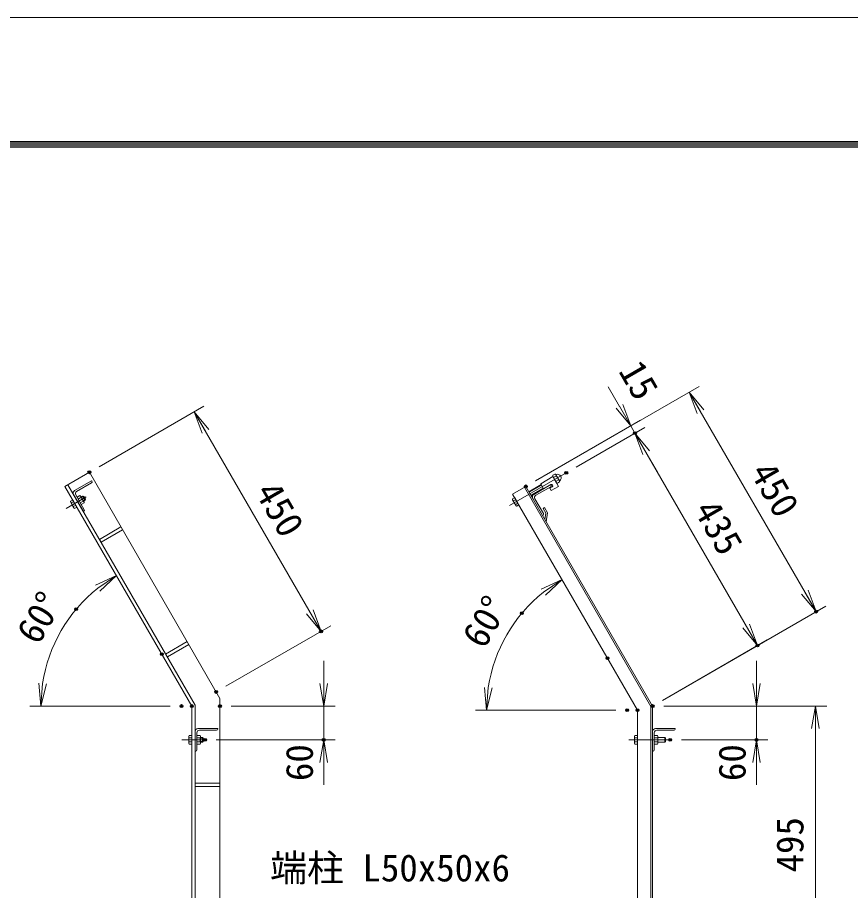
# Model space of a CAD drawing. Units: millimetres at full size. Extents: x -4200 to 4200, y -2970 to 2970.
# Drawn here: x -393 to 1085, y 1421 to 2970 of the extents above; entities that cross this region are included whole.
import ezdxf
from ezdxf.enums import TextEntityAlignment as Align

# ---------------------------------------------------------------- set-up
doc = ezdxf.new("R2010")
doc.units = ezdxf.units.MM
doc.header["$LTSCALE"] = 10
doc.header["$PDMODE"] = 32
doc.header["$PDSIZE"] = 5
doc.linetypes.add('USER1', pattern=[50.8, 31.75, -6.35, 6.35, -6.35])
for name, color, linetype, lineweight in [('0-0_D-STR1', 1, 'Continuous', 18), ('0-1_D-BMK', 2, 'USER1', 13), ('0-2_D-STR-DIM', 7, 'Continuous', 13), ('0-3_D-STR3', 3, 'Continuous', 13), ('0-7_0', 7, 'Continuous', 18), ('0-B_D-STR-TXT', 7, 'Continuous', 13), ('0-C_D-TTL', 7, 'Continuous', 18)]:
    doc.layers.add(name, color=color, linetype=linetype, lineweight=lineweight)
doc.layers.add('0-8_Defpoints', color=7, linetype='Continuous')
doc.styles.add('ＭＳ ゴシック', font='')
doc.styles.get('ＭＳ ゴシック').set_extended_font_data('MS Gothic')

# ---------------------------------------------------------------- blocks, each defined once
blk = doc.blocks.new('_Open')
at = {"layer": '0-7_0'}
blk.add_line((-10, 1.667), (0, 0), dxfattribs=at)
blk.add_lwpolyline([(-10, -1.667), (0, 0), (-10, 0)], dxfattribs=at)

msp = doc.modelspace()

# ---------------------------------------------------------------- linework, layer by layer
at = {"layer": '0-0_D-STR1'}
for p, q in [((-265.09, 2162.87), (-308.39, 2137.87)), ((-265.09, 2162.87), (-33.39, 1761.56)), ((-77.39, 1749.77), (-303.2, 2140.87)), ((-261.06, 2147.88), (-291.37, 2130.38)), ((-261.29, 2144.28), (-287.7, 2129.03)), ((-260.56, 2147.02), (-261.06, 2147.88)), ((553.67, 2140.99), (523.36, 2123.49)), ((554.17, 2140.12), (553.67, 2140.99)), ((-83.39, 1748.16), (-308.39, 2137.87)), ((-293.2, 2123.55), (-275.7, 2093.24)), ((-289.35, 2122.89), (-274.1, 2096.47)), ((509.28, 2137.87), (485.9, 2124.37)), ((485.9, 2124.37), (707.28, 1740.93)), ((506.68, 2136.37), (731.28, 1747.36)), ((509.28, 2137.87), (734.28, 1748.16)), ((553.44, 2137.39), (527.02, 2122.14)), ((521.53, 2116.65), (539.03, 2086.34)), ((525.38, 2115.99), (540.63, 2089.58)), ((-274.83, 2093.74), (-275.7, 2093.24)), ((539.9, 2098.83), (542.5, 2100.33)), ((539.9, 2098.83), (544.84, 2090.28)), ((542.5, 2100.33), (548, 2090.81)), ((539.89, 2086.84), (539.03, 2086.34)), ((544.84, 2090.28), (543.3, 2078.94)), ((543.3, 2078.94), (545.59, 2074.98)), ((548, 2090.81), (545.59, 2074.98)), ((-77.39, 1749.77), (-77.39, -411.84)), ((707.28, -411.84), (707.28, 1740.93)), ((731.28, -411.84), (731.28, 1747.36)), ((734.28, -411.84), (734.28, 1748.16)), ((-37.39, 1708.16), (-72.39, 1708.16)), ((-39.39, 1705.16), (-69.89, 1705.16)), ((-37.39, 1707.16), (-37.39, 1708.16)), ((739.28, 1708.16), (774.28, 1708.16)), ((741.78, 1705.16), (772.28, 1705.16)), ((774.28, 1707.16), (774.28, 1708.16)), ((-77.39, 1703.16), (-77.39, 1668.16)), ((-74.39, 1700.66), (-74.39, 1670.16)), ((734.28, 1668.16), (734.28, 1703.16)), ((737.28, 1670.16), (737.28, 1700.66)), ((-76.39, 1668.16), (-77.39, 1668.16)), ((735.28, 1668.16), (734.28, 1668.16)), ((734.28, 1659.5), (734.28, 1654.93))]:
    msp.add_line(p, q, dxfattribs=at)
msp.add_lwpolyline([(-83.39, 1748.16), (-83.39, -411.84), (-33.39, -411.84), (-33.39, 1761.56)], dxfattribs=at)
for centre, radius, start, end in [((-262.29, 2146.02), 2, 300, 30), ((552.44, 2139.12), 2, 300, 30), ((-288.87, 2126.05), 5, 120, 210), ((-285.45, 2125.14), 4.5, 120, 210), ((525.86, 2119.15), 5, 120, 210), ((529.27, 2118.24), 4.5, 120, 210), ((-275.83, 2095.47), 2, 300, 30), ((538.89, 2088.58), 2, 300, 30), ((-72.39, 1703.16), 5, 90, 180), ((-69.89, 1700.66), 4.5, 90, 180), ((-39.39, 1707.16), 2, 270, 0), ((739.28, 1703.16), 5, 90, 180), ((741.78, 1700.66), 4.5, 90, 180), ((772.28, 1707.16), 2, 270, 0), ((-76.39, 1670.16), 2, 270, 0), ((735.28, 1670.16), 2, 270, 0)]:
    msp.add_arc(centre, radius, start, end, dxfattribs=at)
at = {"layer": '0-1_D-BMK'}
for p, q in [((581.07, 2162), (480.41, 2103.88)), ((-270.54, 2119.31), (-306.05, 2098.81)), ((-59.89, 1688.16), (-100.89, 1688.16)), ((765.28, 1688.16), (692.28, 1688.16))]:
    msp.add_line(p, q, dxfattribs=at)
at = {"layer": '0-2_D-STR-DIM'}
for p, q in [((526.6, 2147.87), (816.6, 2315.31)), ((675.36, 2279.95), (655.36, 2314.59)), ((799.28, 2305.31), (1024.28, 1915.6)), ((-247.77, 2172.87), (-61.69, 2280.31)), ((-79.01, 2270.31), (145.99, 1880.6)), ((526.6, 2147.87), (712.68, 2255.31)), ((598.39, 2172), (720.18, 2242.32)), ((598.39, 2172), (720.18, 2242.32)), ((695.36, 2245.31), (702.86, 2232.32)), ((702.86, 2232.32), (920.36, 1855.6)), ((722.86, 2197.68), (742.86, 2163.03)), ((-146.52, 1857.49), (-227.17, 1997.19)), ((644.16, 1850.25), (563.5, 1989.95)), ((751.6, 1758.16), (1041.6, 1925.6)), ((-22.77, 1783.16), (163.31, 1890.6)), ((751.6, 1758.16), (937.68, 1865.6)), ((150.76, 1788.16), (150.76, 1828.16)), ((918.44, 1788.16), (918.44, 1828.16)), ((-121.52, 1748.16), (-370.94, 1748.16)), ((-13.39, 1748.16), (170.76, 1748.16)), ((150.76, 1748.16), (150.76, 1688.16)), ((669.15, 1740.93), (419.73, 1740.93)), ((754.28, 1748.16), (1043.04, 1748.16)), ((754.28, 1748.16), (938.44, 1748.16)), ((918.44, 1748.16), (918.44, 1688.16)), ((1023.04, 1748.16), (1023.04, 1253.16)), ((-39.89, 1688.16), (170.76, 1688.16)), ((785.28, 1688.16), (938.44, 1688.16)), ((150.76, 1648.16), (150.76, 1608.16)), ((918.44, 1648.16), (918.44, 1608.16))]:
    msp.add_line(p, q, dxfattribs=at)
for centre in [(-83.39, 1748.16), (707.28, 1740.93)]:
    msp.add_arc(centre, 267.55, 128.57404, 171.42596, dxfattribs=at)
at = {"layer": '0-3_D-STR3'}
for p, q in [((557.3, 2155.2), (535.65, 2142.7)), ((557.11, 2157.52), (561.01, 2159.77)), ((557.18, 2155.41), (563.35, 2144.71)), ((557.18, 2155.41), (563.35, 2144.71)), ((557.3, 2155.2), (567.3, 2137.88)), ((563.03, 2156.26), (559.14, 2154.01)), ((562.81, 2158.66), (568.98, 2147.96)), ((562.81, 2158.66), (568.98, 2147.96)), ((514.78, 2128.35), (536.65, 2140.97)), ((515.15, 2127.7), (537.02, 2140.32)), ((535.65, 2142.7), (540.9, 2133.61)), ((553.67, 2140.99), (540.9, 2133.61)), ((567.08, 2149.25), (563.19, 2147)), ((565.21, 2143.49), (569.11, 2145.74)), ((518.4, 2122.07), (540.27, 2134.69)), ((518.78, 2121.42), (540.65, 2134.04)), ((555.92, 2137.09), (551.81, 2134.71)), ((551.81, 2134.71), (554.31, 2130.38)), ((567.3, 2137.88), (554.31, 2130.38)), ((-294.65, 2114.06), (-298.63, 2111.76)), ((-298.63, 2110.37), (-298.63, 2111.76)), ((-298.63, 2110.37), (-292.33, 2099.46)), ((-292.77, 2110.81), (-296.76, 2108.51)), ((-294.65, 2114.06), (-287.14, 2101.06)), ((-286.85, 2118.56), (-281.85, 2121.45)), ((-279.35, 2105.56), (-286.85, 2118.56)), ((-284.98, 2115.31), (-279.98, 2118.2)), ((-281.85, 2121.45), (-280.6, 2120.72)), ((-281.22, 2108.81), (-276.22, 2111.7)), ((-274.35, 2109.9), (-280.6, 2120.72)), ((-279.47, 2118.78), (-276.61, 2120.43)), ((-279.35, 2105.56), (-274.35, 2108.45)), ((-279.1, 2118.13), (-275.59, 2120.15)), ((-276.61, 2120.43), (-274.97, 2119.99)), ((-275.85, 2112.5), (-272.34, 2114.52)), ((-275.47, 2111.85), (-272.61, 2113.5)), ((-274.97, 2119.99), (-272.17, 2115.14)), ((-274.35, 2108.45), (-274.35, 2109.9)), ((489.64, 2117.88), (485.66, 2115.58)), ((485.66, 2114.19), (485.66, 2115.58)), ((485.66, 2114.19), (491.96, 2103.28)), ((491.52, 2114.63), (487.53, 2112.33)), ((489.64, 2117.88), (497.15, 2104.88)), ((495.27, 2108.13), (491.28, 2105.83)), ((-289.02, 2104.31), (-293.01, 2102.01)), ((-292.33, 2099.46), (-291.13, 2098.76)), ((-287.14, 2101.06), (-291.13, 2098.76)), ((491.96, 2103.28), (493.16, 2102.58)), ((497.15, 2104.88), (493.16, 2102.58)), ((-209.09, 2065.88), (-247.2, 2043.88)), ((-206.09, 2060.68), (-244.2, 2038.68)), ((-91.59, 1862.36), (-129.7, 1840.36)), ((-88.59, 1857.17), (-126.7, 1835.17)), ((-88.69, 1694.46), (-88, 1695.67)), ((-88.69, 1694.46), (-88.69, 1681.86)), ((-83.39, 1695.67), (-88, 1695.67)), ((-83.39, 1691.91), (-88, 1691.91)), ((-83.39, 1695.67), (-83.39, 1680.66)), ((-74.39, 1695.67), (-68.62, 1695.67)), ((-74.39, 1680.66), (-74.39, 1695.67)), ((-74.39, 1691.91), (-68.62, 1691.91)), ((-68.62, 1695.67), (-67.89, 1694.41)), ((-67.89, 1681.91), (-67.89, 1694.41)), ((-67.89, 1692.16), (-64.59, 1692.16)), ((-67.89, 1691.41), (-63.84, 1691.41)), ((-64.59, 1692.16), (-63.39, 1690.96)), ((-63.39, 1690.96), (-63.39, 1685.36)), ((701.98, 1694.46), (702.67, 1695.67)), ((701.98, 1694.46), (701.98, 1681.86)), ((707.28, 1695.67), (702.67, 1695.67)), ((707.28, 1691.91), (702.67, 1691.91)), ((707.28, 1695.67), (707.28, 1680.66)), ((737.28, 1695.67), (743.05, 1695.67)), ((737.28, 1680.66), (737.28, 1695.67)), ((737.28, 1691.91), (743.05, 1691.91)), ((743.05, 1695.67), (743.78, 1694.41)), ((743.78, 1681.91), (743.78, 1694.41)), ((743.78, 1692.16), (756.08, 1692.16)), ((756.08, 1692.16), (757.28, 1690.96)), ((756.08, 1692.16), (756.08, 1684.16)), ((757.28, 1690.96), (757.28, 1685.36)), ((-88.69, 1681.86), (-88, 1680.66)), ((-83.39, 1684.41), (-88, 1684.41)), ((-83.39, 1680.66), (-88, 1680.66)), ((-74.39, 1684.41), (-68.62, 1684.41)), ((-74.39, 1680.66), (-68.62, 1680.66)), ((-68.62, 1680.66), (-67.89, 1681.91)), ((-67.89, 1684.91), (-63.84, 1684.91)), ((-67.89, 1684.16), (-64.59, 1684.16)), ((701.98, 1681.86), (702.67, 1680.66)), ((707.28, 1684.41), (702.67, 1684.41)), ((707.28, 1680.66), (702.67, 1680.66)), ((737.28, 1684.41), (743.05, 1684.41)), ((737.28, 1680.66), (743.05, 1680.66)), ((743.05, 1680.66), (743.78, 1681.91)), ((743.78, 1684.16), (756.08, 1684.16)), ((756.08, 1684.16), (757.28, 1685.36)), ((-33.39, 1611.16), (-77.39, 1611.16)), ((-33.39, 1605.16), (-77.39, 1605.16))]:
    msp.add_line(p, q, dxfattribs=at)
for points in [[(-276.61, 2120.43), (-272.61, 2113.5), (-272.17, 2115.14)], [(-64.59, 1692.16), (-64.59, 1684.16), (-63.39, 1685.36)]]:
    msp.add_lwpolyline(points, dxfattribs=at)
for centre, radius, start, end in [((559.46, 2156.54), 2.54, 157.21089, 262.78911), ((567.83, 2154.36), 8.7, 182.26063, 237.73937), ((560.69, 2157.25), 2.54, 337.21089, 82.78911), ((562.78, 2159.46), 0.5, 219.83916, 292.83194), ((565.49, 2153.01), 6.5, 307.16806, 112.83194), ((558.39, 2148.91), 8.7, 2.26063, 57.73937), ((554.79, 2139.04), 2.25, 300, 120), ((565.54, 2146.02), 2.55, 157.42505, 262.57495), ((566.75, 2146.72), 2.55, 337.42505, 82.57495), ((569.72, 2147.43), 0.5, 127.16806, 193.42019), ((-295.32, 2111.51), 3.32, 175.61585, 244.38415), ((-284.63, 2111.18), 12.42, 192.4121, 227.5879), ((-283.29, 2118.45), 3.32, 355.61586, 64.38414), ((-288.35, 2109.03), 12.42, 12.4121, 47.5879), ((-277.66, 2108.7), 3.32, 355.61585, 64.38416), ((488.97, 2115.33), 3.32, 175.61585, 244.38415), ((499.66, 2115), 12.42, 192.4121, 227.5879), ((-289.69, 2101.76), 3.32, 175.61585, 244.38415), ((494.6, 2105.58), 3.32, 175.61585, 244.38415), ((-85.26, 1693.79), 3.32, 145.61585, 214.38415), ((-76.16, 1688.16), 12.42, 162.4121, 197.5879), ((-71.36, 1693.79), 3.32, 325.61586, 34.38414), ((-80.46, 1688.16), 12.42, 342.4121, 17.5879), ((714.51, 1688.16), 12.42, 162.4121, 197.5879), ((705.42, 1693.79), 3.32, 145.61585, 214.38415), ((740.31, 1693.79), 3.32, 325.61586, 34.38414), ((731.21, 1688.16), 12.42, 342.4121, 17.5879), ((-85.26, 1682.53), 3.32, 145.61585, 214.38415), ((-71.36, 1682.53), 3.32, 325.61585, 34.38416), ((705.42, 1682.53), 3.32, 145.61585, 214.38415), ((740.31, 1682.53), 3.32, 325.61585, 34.38416)]:
    msp.add_arc(centre, radius, start, end, dxfattribs=at)
at = {"layer": '0-8_Defpoints'}
for p in [(702.86, 2232.32), (-265.09, 2162.87), (581.07, 2162), (509.28, 2137.87), (-288.35, 1920.14), (502.32, 1912.9), (1024.28, 1915.6), (145.99, 1880.6), (920.36, 1855.6), (-136.52, 1840.17), (654.16, 1832.93), (-40.09, 1773.16), (-101.52, 1748.16), (-83.39, 1748.16), (-33.39, 1748.16), (689.15, 1740.93), (707.28, 1740.93), (734.28, 1748.16), (734.28, 1748.16), (-59.89, 1688.16), (150.76, 1688.16), (765.28, 1688.16), (918.44, 1688.16)]:
    msp.add_point(p, dxfattribs=at)
at = {"layer": '0-C_D-TTL', "color": 2}
msp.add_lwpolyline([(-4200, 2970), (4200, 2970), (4200, -2970), (-4200, -2970)], close=True, dxfattribs=at)
at = {"layer": '0-C_D-TTL'}
for points in [[(-3930, 2750), (3930, 2750), (3930, -2750), (-3930, -2750)], [(-3927.5, 2747.5), (3927.5, 2747.5), (3927.5, -2747.5), (-3927.5, -2747.5)], [(-3925, 2745), (3925, 2745), (3925, -2745), (-3925, -2745)], [(-3922.5, 2742.5), (3922.5, 2742.5), (3922.5, -2742.5), (-3922.5, -2742.5)], [(-3920, 2740), (3920, 2740), (3920, -2740), (-3920, -2740)]]:
    msp.add_lwpolyline(points, close=True, dxfattribs=at)

# ---------------------------------------------------------------- block references
at = {"layer": '0-2_D-STR-DIM', "xscale": 4, "yscale": 4}
for p, rotation in [((799.28, 2305.31), 120), ((695.36, 2245.31), 300), ((-79.01, 2270.31), 120), ((702.86, 2232.32), 120), ((702.86, 2232.32), 120), ((-217.17, 1979.86), 34.28702), ((573.5, 1972.63), 34.28702), ((1024.28, 1915.6), 300), ((145.99, 1880.6), 300), ((920.36, 1855.6), 300), ((-350.94, 1748.16), 265.71298), ((150.76, 1748.16), 270), ((918.44, 1748.16), 270), ((439.73, 1740.93), 265.71298), ((1023.04, 1748.16), 90), ((150.76, 1688.16), 90), ((918.44, 1688.16), 90)]:
    msp.add_blockref('_Open', p, dxfattribs=dict(at, rotation=rotation))

# ---------------------------------------------------------------- texts
at = {"layer": '0-2_D-STR-DIM', "style": 'ＭＳ ゴシック'}
for s, rotation, p in [('15', 300, (660.15, 2335.6)), ('450', 300, (893.38, 2155.83)), ('450', 300, (15.08, 2120.83)), ('435', 300, (793.53, 2088.78)), ('60°', 60, (-342.97, 1847.15)), ('60°', 60, (447.7, 1839.92)), ('60', 90, (145.94, 1615)), ('60', 90, (913.62, 1615)), ('495', 90, (1016.29, 1452.8))]:
    msp.add_text(s, height=48.09, rotation=rotation, dxfattribs=at).set_placement(p, align=Align.BOTTOM_LEFT)
at = {"layer": '0-B_D-STR-TXT', "style": 'ＭＳ ゴシック'}
msp.add_text('端柱 L50x50x6', height=48.09, dxfattribs=at).set_placement((55.56, 1422.47), align=Align.BOTTOM_LEFT)

doc.saveas('drawing.dxf')
